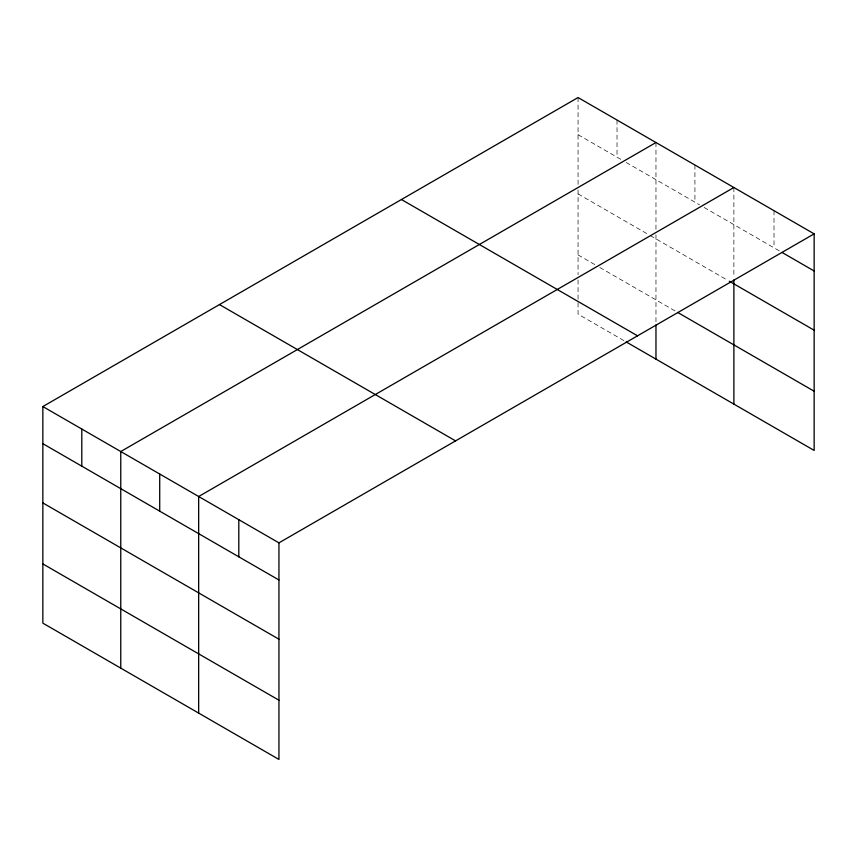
<?xml version="1.0" encoding="UTF-8"?>
<svg xmlns="http://www.w3.org/2000/svg" width="857" height="857" viewBox="0 0 857 857"><rect width="100%" height="100%" fill="white"/><g stroke="black" fill="none" stroke-linecap="round" stroke-linejoin="round"><path stroke-width="0.64" stroke-dasharray="4.29 3.21" d="M578.057 134.678L621.604 159.82M626.178 162.466L699.505 204.791M704.09 207.437L780.898 251.787M578.057 193.907L649.092 234.914M650.238 235.579L728.15 280.56M578.057 254.925L595.251 264.845M599.825 267.491L676.591 311.809M623.885 340.604L578.057 314.144L578.057 300.978M774.01 210.683L774.01 247.812M733.881 187.512L733.881 277.282M694.931 165.015L694.931 202.145M655.969 142.53L655.969 229.665M655.969 234.936L655.969 322.275M617.019 120.044L617.019 157.174M578.057 97.548L578.057 184.694M578.057 189.954L578.057 274.658M578.057 279.928L578.057 299.671"/><path stroke-width="1.29" d="M42.85 406.55L278.943 542.856L278.943 759.452L42.85 623.146L42.85 406.55L578.057 97.548L814.15 233.854L814.15 450.45L626.178 341.922M655.969 142.53L120.762 451.532L120.762 668.128M733.881 187.512L198.663 496.514L198.663 713.11M278.943 542.856L814.15 233.854M782.045 252.451L814.15 270.983M729.296 281.214L814.15 330.202M677.737 312.473L814.15 391.221M401.44 199.52L637.533 335.826M219.467 304.578L455.56 440.884M42.85 443.68L278.943 579.985M42.85 502.909L278.943 639.204M42.85 563.927L278.943 700.223M733.881 279.918L733.881 404.108M655.969 324.91L655.969 359.126M238.803 519.685L238.803 556.814M159.713 474.017L159.713 511.147M81.801 429.046L81.801 466.176"/></g></svg>
